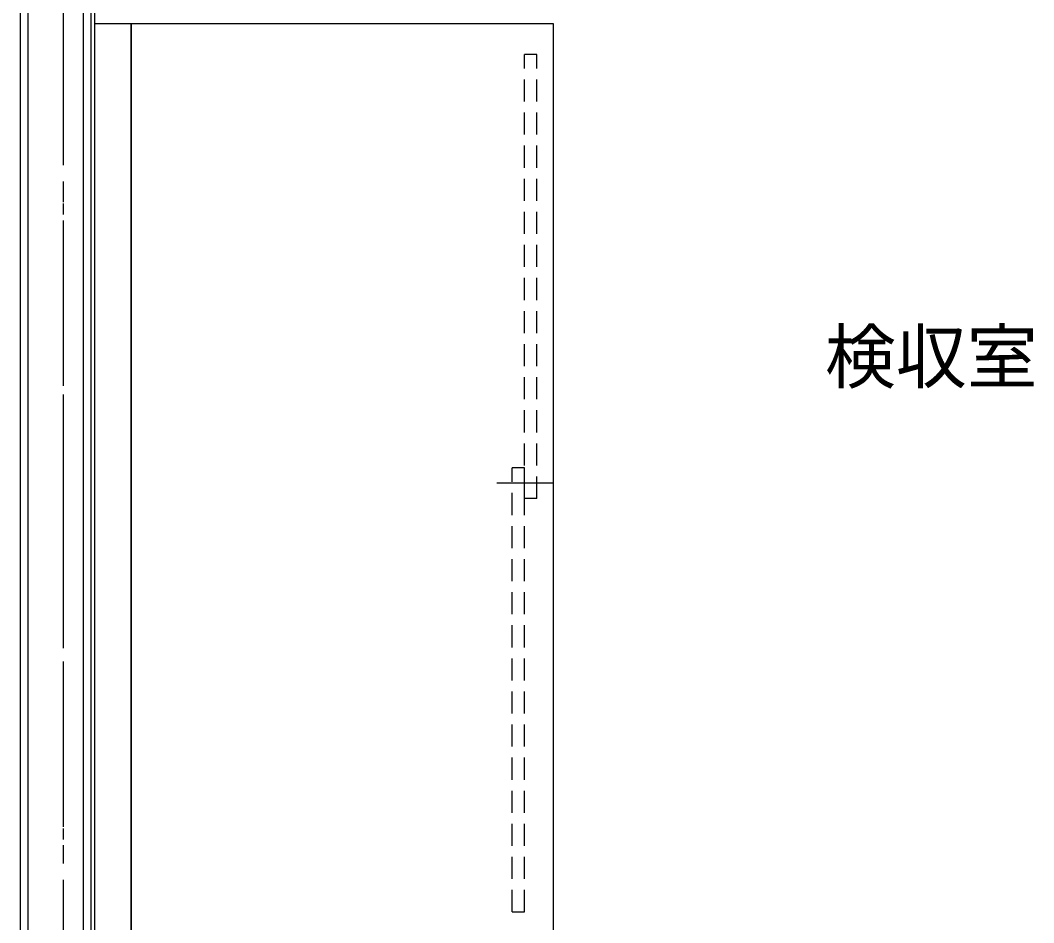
# Model space of a CAD drawing. Units: millimetres at full size. Extents: x -12803 to 120774, y -9413 to 101127.
# Drawn here: x 82204 to 83860, y 14130 to 15603 of the extents above; entities that cross this region are included whole.
import ezdxf
from ezdxf.enums import TextEntityAlignment as Align

# ---------------------------------------------------------------- set-up
doc = ezdxf.new("R2010")
doc.units = ezdxf.units.MM
doc.header["$LTSCALE"] = 30
for name, pattern in [('CHAIN2', [12, 9, -1, 1, -1]), ('DASHED1', [1.8, 1.2, -0.6]), ('DOUBLE_CHAIN1', [8.8, 5, -1, 0.6, -0.6, 0.6, -1])]:
    doc.linetypes.add(name, pattern=pattern)
doc.layers.add('0-0_NoName', color=7, linetype='Continuous')
doc.layers.add('2-E_AIHO12-部屋名', color=7, linetype='Continuous')
for name, color, linetype, lineweight in [('0-4_AIHO33-厨房機器隠れ線', 7, 'DASHED1', 15), ('0-5_AIHO47-厨房機器アウトライン', 7, 'Continuous', 15), ('0-6_AIHO30-厨房機器LL', 7, 'Continuous', 15), ('2-2_間仕切り芯', 7, 'DOUBLE_CHAIN1', 15), ('2-3_間仕切り', 7, 'Continuous', 15), ('3-2_AIHO08-壁芯', 7, 'CHAIN2', 15), ('3-3_AIHO30-厨房機器', 7, 'Continuous', 15), ('3-4_AIHO31-厨房機器中心線', 7, 'CHAIN2', 15)]:
    doc.layers.add(name, color=color, linetype=linetype, lineweight=lineweight)
doc.styles.add('ＭＳ ゴシック', font='')
doc.styles.get('ＭＳ ゴシック').set_extended_font_data('MS Gothic')

# ---------------------------------------------------------------- blocks, each defined once
blk = doc.blocks.new('グループ部品-732')
at = {"layer": '0-4_AIHO33-厨房機器隠れ線'}
for p, q in [((83027.86, 14822.41), (83027.86, 15547.41)), ((83047.86, 15547.41), (83027.86, 15547.41)), ((83047.86, 14822.41), (83047.86, 15547.41)), ((83007.86, 14147.41), (83007.86, 14872.41)), ((83027.86, 14872.41), (83007.86, 14872.41)), ((83027.86, 14147.41), (83027.86, 14872.41)), ((83047.86, 14822.41), (83027.86, 14822.41)), ((83007.86, 14147.41), (83027.86, 14147.41))]:
    blk.add_line(p, q, dxfattribs=at)
at = {"layer": '0-5_AIHO47-厨房機器アウトライン'}
blk.add_line((82385.36, 14097.41), (82385.36, 15597.41), dxfattribs=at)
blk.add_lwpolyline([(83075.36, 14097.41), (83075.36, 15597.41), (82325.36, 15597.41), (82325.36, 14097.41)], close=True, dxfattribs=at)
at = {"layer": '0-6_AIHO30-厨房機器LL'}
blk.add_line((82385.36, 15597.41), (82385.36, 14097.41), dxfattribs=at)
at = {"layer": '2-2_間仕切り芯'}
blk.add_line((82274.36, 20799.98), (82274.36, 5670.44), dxfattribs=at)
at = {"layer": '2-3_間仕切り'}
for p, q in [((82306.86, 17926.41), (82306.86, 13982.41)), ((82319.36, 17763.91), (82319.36, 13328.91)), ((82325.36, 17751.41), (82325.36, 13347.41)), ((82204.36, 16763.91), (82204.36, 13122.41)), ((82216.86, 16763.91), (82216.86, 13982.41))]:
    blk.add_line(p, q, dxfattribs=at)
at = {"layer": '3-2_AIHO08-壁芯'}
blk.add_lwpolyline([(82274.36, 19596.41), (82274.36, 13296.41), (82274.36, 6996.41)], dxfattribs=at)
at = {"layer": '3-3_AIHO30-厨房機器'}
blk.add_lwpolyline([(83075.36, 14097.41), (83075.36, 15597.41), (82325.36, 15597.41), (82325.36, 14097.41)], close=True, dxfattribs=at)
at = {"layer": '3-4_AIHO31-厨房機器中心線'}
blk.add_line((83075.36, 14847.41), (82982.86, 14847.41), dxfattribs=at)
at = {"layer": '2-E_AIHO12-部屋名', "style": 'ＭＳ ゴシック'}
blk.add_text('検収室', height=84.92, dxfattribs=at).set_placement((83518.6, 14986.03), align=Align.BOTTOM_LEFT)
blk = doc.blocks.new('グループ部品-763')
at = {"layer": '0-4_AIHO33-厨房機器隠れ線'}
for p, q in [((83027.86, 14822.41), (83027.86, 15547.41)), ((83047.86, 15547.41), (83027.86, 15547.41)), ((83047.86, 14822.41), (83047.86, 15547.41)), ((83007.86, 14147.41), (83007.86, 14872.41)), ((83027.86, 14872.41), (83007.86, 14872.41)), ((83027.86, 14147.41), (83027.86, 14872.41)), ((83047.86, 14822.41), (83027.86, 14822.41)), ((83007.86, 14147.41), (83027.86, 14147.41))]:
    blk.add_line(p, q, dxfattribs=at)
at = {"layer": '0-5_AIHO47-厨房機器アウトライン'}
blk.add_line((82385.36, 14097.41), (82385.36, 15597.41), dxfattribs=at)
blk.add_lwpolyline([(83075.36, 14097.41), (83075.36, 15597.41), (82325.36, 15597.41), (82325.36, 14097.41)], close=True, dxfattribs=at)
at = {"layer": '0-6_AIHO30-厨房機器LL'}
blk.add_line((82385.36, 15597.41), (82385.36, 14097.41), dxfattribs=at)
at = {"layer": '3-2_AIHO08-壁芯'}
blk.add_lwpolyline([(82274.36, 19596.41), (82274.36, 13296.41), (82274.36, 6996.41)], dxfattribs=at)
at = {"layer": '3-3_AIHO30-厨房機器'}
blk.add_lwpolyline([(83075.36, 14097.41), (83075.36, 15597.41), (82325.36, 15597.41), (82325.36, 14097.41)], close=True, dxfattribs=at)
at = {"layer": '3-4_AIHO31-厨房機器中心線'}
blk.add_line((83075.36, 14847.41), (82982.86, 14847.41), dxfattribs=at)

msp = doc.modelspace()

# ---------------------------------------------------------------- block references
at = {"layer": '0-0_NoName'}
for name in ['グループ部品-732', 'グループ部品-763']:
    msp.add_blockref(name, (0, 0), dxfattribs=at)

doc.saveas('drawing.dxf')
